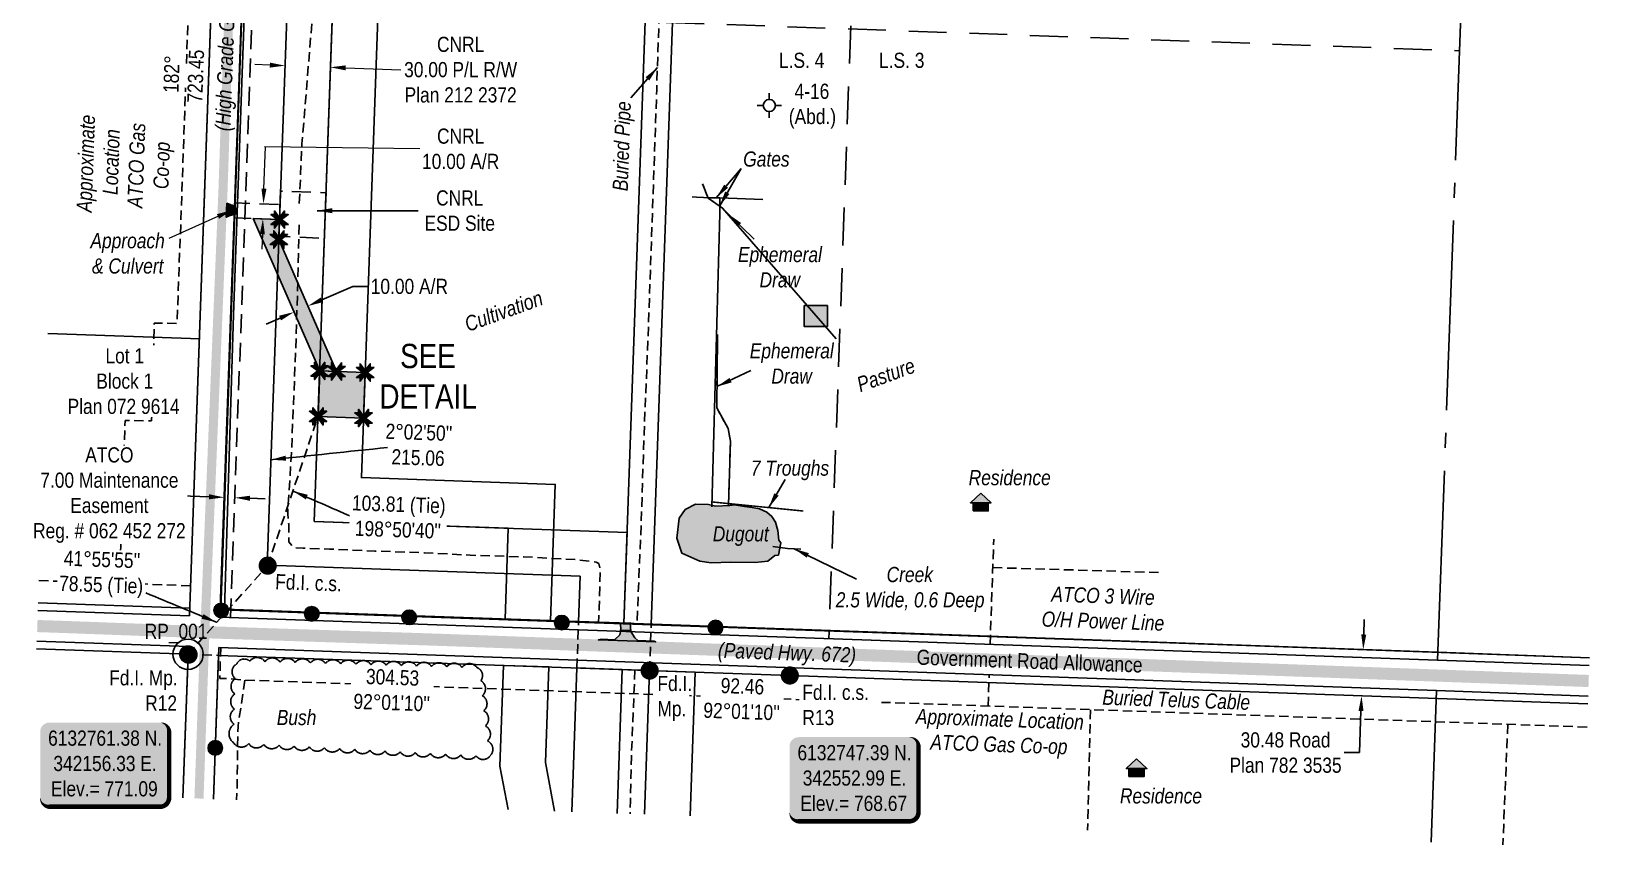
# Model space of a CAD drawing. Extents: x 341401 to 346470, y 6132623 to 6133941.
# Drawn here: x 342053 to 343084, y 6132636 to 6133172 of the extents above; entities that cross this region are included whole.
import ezdxf
from ezdxf.enums import TextEntityAlignment as Align

# ---------------------------------------------------------------- set-up
doc = ezdxf.new("R2010")
doc.units = 0
doc.header["$LTSCALE"] = 5
doc.header["$PDSIZE"] = 0.5
for name, pattern in [('0', [1, 1, 0]), ('foc-ACCESSROAD', [3.75, 2.5, -1.25]), ('foc-FLOWLINE', [3.75, 2.5, -1.25]), ('foc-LSD', [8, 5, -3]), ('foc-QUARTERLINE', [33, 25, -3, 2, -3]), ('foc-TIELINE', [1.875, 1.25, -0.625]), ('foc-TOPO-ephemeral', [6.25, 3.125, -0.625, 0.625, -0.625, 0.625, -0.625]), ('foc-TRAV', [1.875, 1.25, -0.625]), ('POWERLINE5', [7.8, 2.4, -0.6, 0.6, -0.6, 0.6, -0.6, 2.4]), ('UG_PIPE', [1.875, 1.25, -0.625])]:
    doc.linetypes.add(name, pattern=pattern)
doc.layers.get('Defpoints').update_dxf_attribs({"color": 9})
for name, color, linetype in [('35', 37, 'Continuous'), ('AS-FENCE', 48, 'foc-FENCE'), ('AS-PIPE-UG', 44, 'UG_PIPE'), ('AS-PIPE-UG-T', 44, 'Continuous'), ('AS-POWER', 104, 'foc-POWER'), ('AS-POWER-EXISTING', 72, 'POWERLINE5'), ('AS-POWER-T', 104, 'Continuous'), ('AS-RESIDENCE', 14, 'Continuous'), ('AS-ROADS', 254, 'Continuous'), ('AS-TELUS', 224, 'foc-TEL'), ('AS-UNDERLAY-H', 141, 'Continuous'), ('C-AR', 13, 'foc-ACCESSROAD'), ('C-RW', 13, 'Continuous'), ('C-WS', 13, 'foc-ACCESSROAD'), ('DETAIL-T', 7, 'Continuous'), ('F-EZE', 190, 'foc-FLOWLINE'), ('F-RW', 190, 'Continuous'), ('F-WS-S', 190, 'Continuous'), ('L-BD', 7, 'Continuous'), ('L-DETAIL-T', 3, 'Continuous'), ('L-MON', 1, 'Continuous'), ('L-QSEC', 8, 'foc-QUARTERLINE'), ('L-ROAD-T', 7, 'Continuous'), ('L-SEC', 7, 'Continuous'), ('L-SECTION-LSD', 7, 'foc-LSD'), ('L-TIE', 7, 'foc-TIELINE'), ('L-TIE-T', 7, 'Continuous'), ('L-TITLEDB', 4, 'Continuous'), ('L-TITLEDB-T', 4, 'Continuous'), ('L-TRAV', 7, 'foc-TRAV'), ('P-PROPOSED', 10, 'Continuous'), ('P-PROPOSED-H', 21, 'Continuous'), ('P-TXT', 4, 'Continuous'), ('T-BUSH', 110, '0'), ('T-BUSH-T', 110, 'Continuous'), ('T-DRAW', 143, 'foc-TOPO-ephemeral'), ('T-WATER', 160, 'Continuous'), ('T-WATER-H', 133, 'Continuous'), ('T-WATER-T', 170, 'Continuous')]:
    doc.layers.add(name, color=color, linetype=linetype)
for name, color, linetype, lineweight in [('AS-GENERAL', 48, 'Continuous', 18), ('C-AR-T', 13, 'Continuous', 9), ('C-RW-T', 13, 'Continuous', 9), ('F-WS-T', 190, 'Continuous', 9), ('T-TEXT', 48, 'Continuous', 18)]:
    doc.layers.add(name, color=color, linetype=linetype, lineweight=lineweight)
doc.styles.add('100L', font='ARIALN.TTF', dxfattribs={"height": 11})
doc.styles.add('80', font='ARIALN.TTF', dxfattribs={"height": 10})
doc.styles.add('80CG', font='ARIALN.TTF', dxfattribs={"height": 10})
doc.styles.add('80L', font='ARIALN.TTF', dxfattribs={"height": 10})
doc.styles.add('80LS', font='ARIALNI.TTF', dxfattribs={"height": 10})
doc.styles.add('foc-LtypeFont', font='ARIALN.TTF', dxfattribs={"height": 7.35})
doc.styles.add('TXT', font='ARIALN.TTF', dxfattribs={"height": 0.2})
doc.linetypes.add('foc-FENCE', pattern='A,10,-1,["X",foc-LtypeFont,S=0.2,R=0,X=-0.625,Y=-0.75],-1.24', length=12.24)
doc.linetypes.add('foc-FENCE-NOLINE', pattern='A,0,-6,["X",foc-LtypeFont,S=0.2,R=0,X=-0.625,Y=-0.75],-6.24', length=12.24)
doc.linetypes.add('foc-POWER', pattern='A,6,-1,["P",foc-LtypeFont,S=0.2,R=0,X=-0.625,Y=-0.75],-1.24,4', length=12.24)
doc.linetypes.add('foc-POWER-NOLINE', pattern='A,0,-4,["P",foc-LtypeFont,S=0.2,R=0,X=-0.625,Y=-0.75],-8.24', length=12.24)
doc.linetypes.add('foc-TEL', pattern='A,2,-1,["T",foc-LtypeFont,S=0.2,R=0,X=-0.425,Y=-0.75],-1.24,8', length=12.24)
doc.linetypes.add('foc-TEL-NOLINE', pattern='A,0,-2,["T",foc-LtypeFont,S=0.2,R=0,X=-0.425,Y=-0.75],-10.24', length=12.24)
doc.linetypes.add('foc-TOPO-flowdirection-NOLINE', pattern='A,0,[">",foc-LtypeFont,S=0.3,R=0,X=0,Y=-0.945],-20,[">",foc-LtypeFont,S=0.3,R=0,X=0,Y=-0.945],0', length=20)
doc.dimstyles.new('Compass 5 000', dxfattribs={"dimscale": 5, "dimtxt": 9, "dimasz": 2, "dimexe": 0.2, "dimexo": 0.0625, "dimgap": 0.5, "dimtad": 0, "dimtih": 1, "dimtoh": 1, "dimzin": 0, "dimdsep": 46, "dimtxsty": '80CG', "dimcen": 0.1, "dimse1": 1, "dimse2": 1, "dimclrd": 256, "dimclrt": 256, "dimaunit": 1, "dimadec": 4, "dimazin": 0, "dimtfac": 0.06, "dimtofl": 0, "dimtmove": 0, "dimatfit": 1, "dimfxl": 0.2, "dimtolj": 1, "dimtzin": 0, "dimlwd": -1, "dimarcsym": 0})

# ---------------------------------------------------------------- blocks, each defined once
blk = doc.blocks.new('POWERPOLE')
h = blk.add_hatch(color=255)
edge = h.paths.add_edge_path()
edge.add_arc((0, 0), 0.96, 0, 360)
at = {"linetype": 'Continuous'}
for p, q in [((0.68, -0.68), (-0.68, 0.68)), ((-0.68, -0.68), (0.68, 0.68))]:
    blk.add_line(p, q, dxfattribs=at)
blk.add_circle((0, 0), 0.96, dxfattribs=at)
blk = doc.blocks.new('Gabd')
for p, q in [((-0.81, 0), (-1.62, 0)), ((0, 0.81), (0, 1.62)), ((1.62, 0), (0.81, 0)), ((0, -0.81), (0, -1.62))]:
    blk.add_line(p, q)
blk.add_circle((0, 0), 0.8)
blk = doc.blocks.new('*D436')
at = {"layer": 'C-RW-T', "transparency": 16777216}
for p, q in [((342210.3, 6133149.9), (342200.3, 6133150.2)), ((342260.2, 6133148.1), (342296.5, 6133146.8))]:
    blk.add_line(p, q, dxfattribs=at)
for points in [[(342210.3, 6133151.5), (342210.2, 6133148.2), (342220.3, 6133149.5)], [(342260.3, 6133149.7), (342260.2, 6133146.4), (342250.2, 6133148.4)]]:
    blk.add_solid(points, dxfattribs=at)
at = {"layer": 'Defpoints', "color": 0, "transparency": 16777216}
for p in [(342250.2, 6133148.4), (342219.6, 6133132.1), (342249.6, 6133131.1)]:
    blk.add_point(p, dxfattribs=at)
at = {"layer": 'C-RW-T', "transparency": 16777216, "insert": (342336, 6133146.8), "char_height": 10, "attachment_point": 5, "style": '80CG'}
blk.add_mtext('\\A1;CNRL\\P30.00 P/L R/W\\PPlan 212 2372', dxfattribs=at)
blk = doc.blocks.new('res_occ')
for points in [[(0.1, 0.89), (-1.26, -0.37), (1.46, -0.37)], [(-0.9, -1.43), (1.1, -1.43), (1.1, -0.37), (-0.9, -0.37)]]:
    blk.add_hatch(color=14).paths.add_polyline_path(points)
at = {"color": 14}
for points in [[(0.1, 0.89), (-1.26, -0.37), (1.46, -0.37)], [(-0.9, -1.43), (1.1, -1.43), (1.1, -0.37), (-0.9, -0.37)]]:
    blk.add_lwpolyline(points, close=True, dxfattribs=at)
blk = doc.blocks.new('fdia')
at = {"color": 255, "const_width": 1}
blk.add_lwpolyline([(-0.5, 0, 1), (0.5, 0, 1)], format="xyb", close=True, dxfattribs=at)
blk = doc.blocks.new('Fdiaa')
blk.add_blockref('fdia', (0, 0))
blk = doc.blocks.new('fdib')
at = {"color": 1, "const_width": 1.6}
blk.add_lwpolyline([(-0.4, 0, 1), (0.4, 0, 1)], format="xyb", close=True, dxfattribs=at)
at = {"color": 1}
blk.add_circle((0, 0), 0.8, dxfattribs=at)
blk = doc.blocks.new('Fdibb')
blk.add_blockref('fdib', (0, 0))
blk = doc.blocks.new('fdicc')
for name in ['Fdibb', 'Fdiaa']:
    blk.add_blockref(name, (0, 0))
blk = doc.blocks.new('FDI')
blk.add_blockref('fdicc', (0, 0))
blk = doc.blocks.new('*D439')
at = {"layer": 'Defpoints', "color": 0, "transparency": 16777216}
for p in [(342920.9, 6132764.8), (342919.9, 6132734.3), (342929.9, 6132734)]:
    blk.add_point(p, dxfattribs=at)
at = {"layer": 'L-TITLEDB-T', "transparency": 16777216}
for p, q in [((342931.3, 6132774.4), (342931.7, 6132784.4)), ((342929.5, 6132724), (342928.5, 6132696.5)), ((342928.5, 6132696.5), (342918.5, 6132696.5))]:
    blk.add_line(p, q, dxfattribs=at)
for points in [[(342929.7, 6132774.5), (342933, 6132774.3), (342931, 6132764.4)], [(342927.9, 6132724), (342931.2, 6132723.9), (342929.9, 6132734)]]:
    blk.add_solid(points, dxfattribs=at)
at = {"layer": 'L-TITLEDB-T', "transparency": 16777216, "insert": (342879.8, 6132696.5), "char_height": 10, "attachment_point": 5, "style": '80CG'}
blk.add_mtext('\\A1;30.48 Road\\PPlan 782 3535', dxfattribs=at)
blk = doc.blocks.new('*U451')
h = blk.add_hatch(color=254)
edge = h.paths.add_edge_path()
edge.add_line((-36.5, -28.5), (36.5, -28.5))
edge.add_arc((36.5, -22.5), 6, 270, 360)
edge.add_line((42.5, -22.5), (42.5, 21))
edge.add_arc((36.5, 21), 6, 0, 90)
edge.add_line((36.5, 27), (-36.5, 27))
edge.add_arc((-36.5, 21), 6, 90, 180)
edge.add_line((-42.5, 21), (-42.5, -22.5))
edge.add_arc((-36.5, -22.5), 6, 180, 270)
at = {"color": 1, "flags": 128}
blk.add_lwpolyline([(-36.5, -28.5, 3, 3, 0), (36.5, -28.5, 3, 3, 0.414214), (42.5, -22.5, 3, 3, 0), (42.5, 21, 3, 0, 0.414214), (36.5, 27, 0, 0, 0), (-36.5, 27, 0, 0, 0.414214), (-42.5, 21, 0, 0, 0), (-42.5, -22.5, 0, 3, 0.414214)], format="xyseb", close=True, dxfattribs=at)
blk.add_lwpolyline([(-33.1, -17.4, 0, 10, 0), (0, 0, 5, 5, 0)], format="xyseb", dxfattribs=at)
at = {"color": 1, "style": '80'}
blk.add_attdef('ENTER_TEXT_001', (-36, -5), '', height=10, dxfattribs=at)
blk = doc.blocks.new('TEMP')
h = blk.add_hatch(color=255)
h.dxf.hatch_style = 1
h.paths.add_polyline_path([(0, 0.25), (-0.67, 1.15), (-0.67, 0.67), (-1.15, 0.67), (-0.25, 0), (-1.15, -0.67), (-0.67, -0.67), (-0.67, -1.15), (0, -0.25), (0.67, -1.15), (0.67, -0.67), (1.15, -0.67), (0.25, 0), (1.15, 0.67), (0.67, 0.67), (0.67, 1.15)])
h.paths.add_polyline_path([(0.57, 0.85), (0.57, 0.57), (0.85, 0.57), (0.08, 0), (0.85, -0.57), (0.57, -0.57), (0.57, -0.85), (0, -0.08), (-0.57, -0.85), (-0.57, -0.57), (-0.85, -0.57), (-0.08, 0), (-0.85, 0.57), (-0.57, 0.57), (-0.57, 0.85), (0, 0.08)], flags=16)
h = blk.add_hatch(color=1)
h.dxf.hatch_style = 1
h.paths.add_polyline_path([(0, 0.08), (-0.57, 0.85), (-0.57, 0.57), (-0.85, 0.57), (-0.08, 0), (-0.85, -0.57), (-0.57, -0.57), (-0.57, -0.85), (0, -0.08), (0.57, -0.85), (0.57, -0.57), (0.85, -0.57), (0.08, 0), (0.85, 0.57), (0.57, 0.57), (0.57, 0.85)])
at = {"color": 1}
for p, q in [((-0.08, 0), (0.08, 0)), ((0, 0.08), (0, -0.08))]:
    blk.add_line(p, q, dxfattribs=at)
at = {"color": 255, "flags": 128}
blk.add_lwpolyline([(-0.25, 0), (-1.15, 0.67), (-0.67, 0.67), (-0.67, 1.15), (0, 0.25), (0.67, 1.15), (0.67, 0.67), (1.15, 0.67), (0.25, 0), (1.15, -0.67), (0.67, -0.67), (0.67, -1.15), (0, -0.25), (-0.67, -1.15), (-0.67, -0.67), (-1.15, -0.67)], close=True, dxfattribs=at)
at = {"color": 1, "flags": 128}
blk.add_lwpolyline([(-0.08, 0), (-0.85, 0.57), (-0.57, 0.57), (-0.57, 0.85), (0, 0.08), (0.57, 0.85), (0.57, 0.57), (0.85, 0.57), (0.08, 0), (0.85, -0.57), (0.57, -0.57), (0.57, -0.85), (0, -0.08), (-0.57, -0.85), (-0.57, -0.57), (-0.85, -0.57)], close=True, dxfattribs=at)
blk = doc.blocks.new('*D483')
at = {"layer": 'Defpoints', "color": 0, "transparency": 16777216}
for p in [(342231.4, 6133000.1), (342222.2, 6132996.1), (342235.3, 6132991)]:
    blk.add_point(p, dxfattribs=at)
at = {"layer": 'P-TXT', "transparency": 16777216}
for p, q in [((342244.5, 6132995), (342264.9, 6133003.9)), ((342264.9, 6133003.9), (342274.9, 6133003.9)), ((342217, 6132983), (342207.8, 6132979))]:
    blk.add_line(p, q, dxfattribs=at)
for points in [[(342243.8, 6132996.6), (342245.1, 6132993.5), (342235.3, 6132991)], [(342216.3, 6132984.6), (342217.6, 6132981.5), (342226.1, 6132987)]]:
    blk.add_solid(points, dxfattribs=at)
at = {"layer": 'P-TXT', "transparency": 16777216, "insert": (342302.2, 6133003.9), "char_height": 10, "attachment_point": 5, "style": '80CG'}
blk.add_mtext('\\A1;10.00 A/R', dxfattribs=at)

msp = doc.modelspace()

# ---------------------------------------------------------------- hatches: boundary and pattern name
at = {"layer": 'AS-ROADS'}
h = msp.add_hatch(color=256, dxfattribs=at)
h.dxf.hatch_style = 1
h.paths.add_polyline_path([(342181.852, 6133058.855), (342185.101, 6133057.58), (342187.627, 6133056.346), (342187.705, 6133051.684), (342184.547, 6133050.984), (342181.512, 6133049.577)])
h = msp.add_hatch(color=256, dxfattribs=at)
h.dxf.hatch_style = 1
h.paths.add_polyline_path([(342428.568, 6132771.289), (342426.794, 6132770.867), (342464.626, 6132769.522), (342463.601, 6132769.962), (342452.884, 6132770.545), (342450.76, 6132772.314), (342448.167, 6132776.486), (342447.713, 6132782.109), (342441.452, 6132781.828), (342441.566, 6132777.232), (342440.839, 6132774.244), (342437.512, 6132770.882)])
at = {"layer": 'AS-UNDERLAY-H'}
h = msp.add_hatch(color=256, dxfattribs=at)
h.dxf.hatch_style = 1
h.paths.add_polyline_path([(342562.422, 6132991.299), (342577.798, 6132991.299), (342577.798, 6132977.549), (342562.422, 6132977.549)])
at = {"layer": 'P-PROPOSED-H'}
h = msp.add_hatch(color=256, dxfattribs=at)
h.dxf.hatch_style = 1
h.paths.add_polyline_path([(342243.094, 6132948.193), (342199.277, 6133048.604), (342216.645, 6133047.992), (342216.169, 6133034.892), (342254.172, 6132947.804)])
h = msp.add_hatch(color=256, dxfattribs=at)
h.dxf.hatch_style = 1
h.paths.add_polyline_path([(342271.999, 6132917.156), (342242.022, 6132918.225), (342243.091, 6132948.199), (342273.066, 6132947.13)])
at = {"layer": 'T-WATER-H'}
h = msp.add_hatch(color=256, dxfattribs=at)
h.dxf.hatch_style = 1
h.paths.add_polyline_path([(342547.011, 6132834.893), (342545.703, 6132836.58), (342545.062, 6132842.889), (342543.463, 6132848.399), (342541.129, 6132852.185), (342537.952, 6132855.151), (342533.082, 6132857.273), (342528.149, 6132858.162), (342523.158, 6132858.806), (342516.632, 6132859.901), (342513.52, 6132859.556), (342503.963, 6132859.046), (342499.433, 6132860.106), (342490.895, 6132860.302), (342484.062, 6132856.782), (342479.984, 6132851.153), (342478.542, 6132837.888), (342481.843, 6132828.014), (342493.625, 6132822.668), (342501.232, 6132821.686), (342514.105, 6132822.028), (342530.073, 6132821.809), (342538.561, 6132822.818), (342543.226, 6132826.524), (342545.495, 6132826.797)])

# ---------------------------------------------------------------- linework, layer by layer
at = {"layer": '35', "color": 3}
msp.add_circle((342156.332, 6132761.375), 10, dxfattribs=at)
at = {"layer": 'AS-FENCE', "flags": 128}
for points in [[(342180.369, 6132791.185), (342186.333, 6132985.096), (342196.65, 6133273.099), (342200.212, 6133368.236), (342203.476, 6133463.776), (342208.411, 6133590.539)], [(342535.276, 6133061.229), (342506.763, 6133062.358), (342500.773, 6133062.406), (342491.47, 6133062.836), (342488.717, 6133062.962)], [(342501.636, 6132858.628), (342506.813, 6133051.962), (342506.763, 6133062.358)]]:
    msp.add_lwpolyline(points, dxfattribs=at)
at = {"layer": 'AS-FENCE', "const_width": 1, "flags": 128}
for points in [[(342506.763, 6133062.358), (342500.773, 6133062.406)], [(342506.813, 6133051.962), (342506.763, 6133062.358)], [(342440.462, 6132782.023), (342450.421, 6132781.769)]]:
    msp.add_lwpolyline(points, dxfattribs=at)
at = {"layer": 'AS-FENCE', "linetype": 'foc-FENCE-NOLINE', "flags": 128}
msp.add_lwpolyline([(342180.369, 6132791.185), (342407.194, 6132783.104), (342440.462, 6132782.023), (342450.421, 6132781.769), (342980.247, 6132762.653)], dxfattribs=at)
at = {"layer": 'AS-GENERAL', "const_width": 1, "flags": 128}
for points in [[(342185.325, 6133058.085), (342185.058, 6133050.284)], [(342501.738, 6132861.809), (342561.865, 6132855.829)], [(342440.76, 6132777.203), (342448.683, 6132777.068)]]:
    msp.add_lwpolyline(points, dxfattribs=at)
at = {"layer": 'AS-PIPE-UG', "flags": 128}
for points in [[(342174.449, 6133691.184), (342149.126, 6132979.526), (342134.082, 6132979.796), (342132.231, 6132915.285), (342114.864, 6132915.488), (342111.015, 6132808.157)], [(342229.648, 6133058.671), (342231.409, 6133098.021), (342238.225, 6133181.048), (342242.596, 6133274.646), (342247.756, 6133373.07), (342250.51, 6133469.108), (342253.372, 6133589.337), (342251.193, 6133632.914), (342253.4, 6133688.343)], [(342484.246, 6133680.035), (342480.521, 6133586.8), (342478.424, 6133520.568), (342475.761, 6133439.253), (342473.199, 6133362.845), (342470.461, 6133279.2), (342467.068, 6133188.674), (342465.232, 6133133.629), (342462.477, 6133055.025), (342459.877, 6132978.417), (342456.94, 6132906.822), (342455.001, 6132847.174), (342452.201, 6132781.134)], [(342685.068, 6132767.887), (342687.448, 6132837.37)], [(342686.802, 6132818.52), (342797.524, 6132815.236)], [(342057.994, 6132810.012), (342157.911, 6132806.517)], [(342462.7, 6132734.947), (342193.794, 6132744.357), (342180.241, 6132745.484), (342177.236, 6132745.484), (342177.831, 6132765.786)], [(342450.924, 6132750.987), (342448.534, 6132693.599), (342447.963, 6132664.77), (342447.676, 6132656.185)], [(342193.794, 6132744.357), (342189.278, 6132714.009), (342188.992, 6132699.683), (342188.955, 6132691.24), (342188.656, 6132674.169), (342188.203, 6132665.384)], [(342683.671, 6132727.113), (342684.379, 6132747.786)], [(343078.522, 6132713.397), (342486.959, 6132734.098)], [(342751.254, 6132724.754), (342749.301, 6132645.491)], [(343026.31, 6132715.154), (343023.056, 6132635.784)]]:
    msp.add_lwpolyline(points, dxfattribs=at)
at = {"layer": 'AS-POWER', "flags": 128}
for points in [[(342177.927, 6132790.747), (342205.981, 6133590.014), (342209.536, 6133689.921)], [(342173.033, 6132665.922), (342176.432, 6132760.666)]]:
    msp.add_lwpolyline(points, dxfattribs=at)
at = {"layer": 'AS-POWER', "linetype": 'foc-POWER-NOLINE', "flags": 128}
msp.add_lwpolyline([(342177.927, 6132790.747), (342980.247, 6132762.653), (343080.161, 6132759.093)], dxfattribs=at)
at = {"layer": 'AS-ROADS', "flags": 128}
for points in [[(342200.081, 6133690.262, 5.999, 5.999, 0), (342193.317, 6133491.502, 5.999, 5.999, 0), (342179.378, 6133067.987, 5.999, 5.999, 0), (342168.021, 6132791.633, 0, 0, 0)], [(342163.522, 6132666.26, 5.999, 5.999, 0), (342166.841, 6132760.602, 5.999, 5.999, 0), (342168.021, 6132791.633, 0, 0, 0)]]:
    msp.add_lwpolyline(points, format="xyseb", dxfattribs=at)
for points in [[(342181.852, 6133058.855), (342185.101, 6133057.58), (342187.627, 6133056.346), (342187.705, 6133051.684), (342184.547, 6133050.984), (342181.512, 6133049.577)], [(342428.568, 6132771.289), (342426.794, 6132770.867), (342464.626, 6132769.522), (342463.601, 6132769.962), (342452.884, 6132770.545), (342450.76, 6132772.314), (342448.167, 6132776.486), (342447.713, 6132782.109), (342441.452, 6132781.828), (342441.566, 6132777.232), (342440.839, 6132774.244), (342437.512, 6132770.882)]]:
    msp.add_lwpolyline(points, close=True, dxfattribs=at)
at = {"layer": 'AS-ROADS', "const_width": 7.998, "flags": 128}
msp.add_lwpolyline([(343079.611, 6132743.765), (342821.4, 6132752.991), (342660.487, 6132758.677), (342446.782, 6132766.45), (342313.349, 6132771.209), (342250.102, 6132773.243), (342168.61, 6132775.886), (342072.448, 6132779.454), (342056.957, 6132779.986)], dxfattribs=at)
at = {"layer": 'AS-TELUS', "flags": 128}
for points in [[(342157.234, 6132786.65), (342189.432, 6133690.645)], [(342056.415, 6132764.869), (342156.332, 6132761.375)], [(342152.933, 6132666.635), (342156.332, 6132761.375)]]:
    msp.add_lwpolyline(points, dxfattribs=at)
at = {"layer": 'AS-TELUS', "linetype": 'foc-TEL-NOLINE', "flags": 128}
msp.add_lwpolyline([(342176.617, 6132765.829), (342979.34, 6132737.375), (343079.254, 6132733.814)], dxfattribs=at)
at = {"layer": 'AS-UNDERLAY-H'}
msp.add_lwpolyline([(342562.422, 6132991.299), (342577.798, 6132991.299), (342577.798, 6132977.549), (342562.422, 6132977.549)], close=True, dxfattribs=at)
at = {"layer": 'C-AR', "flags": 128}
msp.add_lwpolyline([(342216.645, 6133047.992), (342186.708, 6133049.047), (342187.064, 6133059.052), (342217.002, 6133057.984)], close=True, dxfattribs=at)
at = {"layer": 'C-AR-T'}
for p, q in [((342206.351, 6133068.368), (342207.322, 6133095.925)), ((342309.055, 6133094.614), (342206.703, 6133095.925)), ((342205.295, 6133038.388), (342204.943, 6133028.397))]:
    msp.add_line(p, q, dxfattribs=at)
for points in [[(342204.686, 6133068.427), (342208.016, 6133068.309), (342205.999, 6133058.376)], [(342203.629, 6133038.447), (342206.96, 6133038.329), (342205.647, 6133048.38)]]:
    msp.add_solid(points, dxfattribs=at)
at = {"layer": 'C-RW', "flags": 128}
for points in [[(342367.239, 6132659.037), (342361.866, 6132687.697), (342364.205, 6132754.045), (342394.18, 6132752.988), (342391.958, 6132689.959), (342397.959, 6132657.947)], [(342439.251, 6132656.483), (342442.591, 6132751.282), (342412.616, 6132752.338), (342410.34, 6132688.458), (342409.249, 6132657.547)], [(342457.232, 6132655.846), (342460.576, 6132750.649), (342490.58, 6132749.569), (342487.232, 6132654.782)]]:
    msp.add_lwpolyline(points, dxfattribs=at)
at = {"layer": 'C-WS', "flags": 128}
msp.add_lwpolyline([(342216.245, 6133036.778), (342217.315, 6133066.753), (342247.289, 6133065.683), (342246.219, 6133035.708)], close=True, dxfattribs=at)
at = {"layer": 'F-EZE', "flags": 128}
msp.add_lwpolyline([(342184.328, 6132785.685), (342212.975, 6133589.765)], dxfattribs=at)
at = {"layer": 'F-RW', "flags": 128}
for points in [[(342493.601, 6133687.093), (342461.649, 6132781.101), (342443.664, 6132781.735), (342475.589, 6133687.728)], [(342439.251, 6132656.483), (342442.591, 6132751.281), (342460.576, 6132750.647), (342457.235, 6132655.846)]]:
    msp.add_lwpolyline(points, dxfattribs=at)
at = {"layer": 'F-WS-S'}
for p, q in [((342170.161, 6132865.199), (342151.84, 6132865.851)), ((342197.138, 6132864.239), (342207.129, 6132863.884))]:
    msp.add_line(p, q, dxfattribs=at)
for points in [[(342170.22, 6132866.864), (342170.101, 6132863.534), (342180.152, 6132864.844)], [(342197.197, 6132865.904), (342197.078, 6132862.574), (342187.146, 6132864.595)]]:
    msp.add_solid(points, dxfattribs=at)
at = {"layer": 'L-QSEC'}
for p, q in [((342980.061, 6132757.475), (343007.461, 6133521.15)), ((342975.795, 6132637.46), (342979.34, 6132737.375))]:
    msp.add_line(p, q, dxfattribs=at)
at = {"layer": 'L-SEC', "flags": 128}
for points in [[(342157.234, 6132786.65), (342185.881, 6133590.73)], [(342177.334, 6132785.934), (342205.981, 6133590.014)], [(342057.317, 6132790.202), (342157.234, 6132786.65)], [(342177.33, 6132785.936), (342980.052, 6132757.475)], [(342177.334, 6132785.936), (342980.061, 6132757.475)], [(342056.603, 6132770.102), (342156.518, 6132766.551)], [(342152.933, 6132666.635), (342156.518, 6132766.551)], [(342173.033, 6132665.922), (342176.617, 6132765.829)], [(342176.618, 6132765.836), (342979.34, 6132737.375)], [(342980.061, 6132757.475), (343079.975, 6132753.914)], [(342979.34, 6132737.375), (343079.254, 6132733.814)]]:
    msp.add_lwpolyline(points, dxfattribs=at)
at = {"layer": 'L-SECTION-LSD', "flags": 128}
for points in [[(342607.438, 6133575.559), (342578.697, 6132771.705)], [(342191.657, 6133187.974), (342994.478, 6133159.294)]]:
    msp.add_lwpolyline(points, dxfattribs=at)
at = {"layer": 'L-TIE'}
for p, q in [((342208.81, 6132819.798), (342242.022, 6132918.225)), ((342156.332, 6132761.375), (342208.81, 6132819.798))]:
    msp.add_line(p, q, dxfattribs=at)
at = {"layer": 'L-TIE', "flags": 128}
for points in [[(342412.597, 6132752.353), (342413.689, 6132782.792)], [(342156.332, 6132761.375), (342176.432, 6132760.666)]]:
    msp.add_lwpolyline(points, dxfattribs=at)
at = {"layer": 'L-TITLEDB', "flags": 128}
for points in [[(342063.874, 6132972.788), (342164.202, 6132969.265)], [(342057.502, 6132795.33), (342157.419, 6132791.836)], [(342177.506, 6132791.121), (342554.065, 6132777.842), (343080.161, 6132759.093)], [(342056.415, 6132764.869), (342156.332, 6132761.375)], [(342980.247, 6132762.653), (343080.161, 6132759.093)], [(342176.432, 6132760.666), (342552.991, 6132747.388), (343079.068, 6132728.639)]]:
    msp.add_lwpolyline(points, dxfattribs=at)
at = {"layer": 'L-TRAV'}
msp.add_line((342460.576, 6132750.647), (342461.639, 6132780.801), dxfattribs=at)
at = {"layer": 'P-PROPOSED', "flags": 128}
for points in [[(342243.094, 6132948.193), (342199.277, 6133048.604), (342216.645, 6133047.992), (342216.169, 6133034.892), (342254.172, 6132947.804)], [(342271.999, 6132917.156), (342242.022, 6132918.225), (342243.091, 6132948.199), (342273.066, 6132947.13)]]:
    msp.add_lwpolyline(points, close=True, dxfattribs=at)
at = {"layer": 'T-BUSH', "flags": 128}
msp.add_lwpolyline([(342186.338, 6132703.037, 0.52056705), (342196.321, 6132702.495, 0.52056705), (342206.305, 6132701.953, 0.52056705), (342216.288, 6132701.411, 0.52056705), (342226.271, 6132700.869, 0.52056705), (342236.254, 6132700.327, 0.52056705), (342246.237, 6132699.785, 0.52056705), (342256.22, 6132699.243, 0.52056705), (342266.203, 6132698.7, 0.52056705), (342276.186, 6132698.158, 0.52056705), (342286.169, 6132697.616, 0.52056705), (342296.152, 6132697.074, 0.52056705), (342306.136, 6132696.543, 0.52056705), (342316.12, 6132696.021, 0.52056705), (342326.104, 6132695.499, 0.52056705), (342336.089, 6132694.977, 0.52056705), (342346.073, 6132694.454, 0.52056705), (342355.487, 6132694.435, 0.52056705), (342353.725, 6132704.277, 0.52056705), (342352.289, 6132714.164, 0.52056705), (342351.282, 6132724.11, 0.52056705), (342350.274, 6132734.057, 0.52056705), (342349.267, 6132744.004, 0.52056705), (342346.871, 6132752.458, 0.52056705), (342336.877, 6132752.747, 0.52056705), (342326.883, 6132753.035, 0.52056705), (342316.89, 6132753.323, 0.52056705), (342306.896, 6132753.612, 0.52056705), (342296.902, 6132753.9, 0.52056705), (342286.909, 6132754.188, 0.52056705), (342276.915, 6132754.477, 0.52056705), (342266.921, 6132754.765, 0.52056705), (342256.928, 6132755.053, 0.52056705), (342246.934, 6132755.342, 0.52056705), (342236.941, 6132755.63, 0.52056705), (342226.947, 6132755.918, 0.52056705), (342216.953, 6132756.207, 0.52056705), (342206.96, 6132756.495, 0.52056705), (342196.966, 6132756.783, 0.52056705), (342188.467, 6132755.106, 0.52056705), (342187.381, 6132745.224, 0.52056705), (342187.134, 6132735.229, 0.52056705), (342186.887, 6132725.234, 0.52056705), (342186.64, 6132715.24, 0.52056705)], format="xyb", close=True, dxfattribs=at)
at = {"layer": 'T-DRAW', "flags": 128}
for points in [[(342512.579, 6133051.553), (342508.625, 6133055.442), (342499.189, 6133062.204), (342495.498, 6133071.489)], [(342512.664, 6132859.51), (342513.859, 6132901.969), (342512.433, 6132910.148), (342504.787, 6132923.963), (342505.297, 6132972.302)]]:
    msp.add_lwpolyline(points, dxfattribs=at)
at = {"layer": 'T-DRAW', "linetype": 'foc-TOPO-flowdirection-NOLINE', "flags": 128}
for points in [[(342583.546, 6132969.432), (342508.625, 6133055.442), (342499.189, 6133062.204), (342495.498, 6133071.489)], [(342512.664, 6132859.51), (342513.859, 6132901.969), (342512.433, 6132910.148), (342504.787, 6132923.963), (342505.297, 6132972.302)]]:
    msp.add_lwpolyline(points, dxfattribs=at)
at = {"layer": 'T-WATER', "flags": 128}
msp.add_lwpolyline([(342547.011, 6132834.893), (342545.703, 6132836.58), (342545.062, 6132842.889), (342543.463, 6132848.399), (342541.129, 6132852.185), (342537.952, 6132855.151), (342533.082, 6132857.273), (342528.149, 6132858.162), (342523.158, 6132858.806), (342516.632, 6132859.901), (342513.52, 6132859.556), (342503.963, 6132859.046), (342499.433, 6132860.106), (342490.895, 6132860.302), (342484.062, 6132856.782), (342479.984, 6132851.153), (342478.542, 6132837.888), (342481.843, 6132828.014), (342493.625, 6132822.668), (342501.232, 6132821.686), (342514.105, 6132822.028), (342530.073, 6132821.809), (342538.561, 6132822.818), (342543.226, 6132826.524), (342545.495, 6132826.797)], close=True, dxfattribs=at)
msp.add_lwpolyline([(342541.813, 6132832.45), (342551.473, 6132831.199), (342560.372, 6132830.669)], dxfattribs=at)

# ---------------------------------------------------------------- block references
at = {"layer": 'AS-POWER-EXISTING'}
for p, xscale, yscale, zscale in [((342178.207, 6132790.279), 4.999999999999913, 4.999999999999913, 4.999999999999913), ((342178.207, 6132790.279), 4.999999999999924, 4.999999999999924, 4.999999999999924), ((342237.842, 6132788.078), 4.999999999999913, 4.999999999999913, 4.999999999999913), ((342237.842, 6132788.078), 4.999999999999924, 4.999999999999924, 4.999999999999924), ((342302.084, 6132785.74), 4.999999999999913, 4.999999999999913, 4.999999999999913), ((342302.084, 6132785.74), 4.999999999999924, 4.999999999999924, 4.999999999999924), ((342402.687, 6132782.24), 4.999999999999924, 4.999999999999924, 4.999999999999924), ((342504.026, 6132779), 4.999999999999964, 4.999999999999964, 4.999999999999964), ((342174.265, 6132699.644), 4.999999999999913, 4.999999999999913, 4.999999999999913), ((342174.265, 6132699.644), 4.999999999999924, 4.999999999999924, 4.999999999999924)]:
    msp.add_blockref('POWERPOLE', p, dxfattribs=dict(at, xscale=xscale, yscale=yscale, zscale=zscale))
at = {"layer": 'AS-RESIDENCE', "xscale": 4.998900549999922, "yscale": 4.998900549999922, "zscale": 4.998900549999922}
for p in [(342678.349, 6132863.094), (342781.077, 6132687.883)]:
    msp.add_blockref('res_occ', p, dxfattribs=at)
at = {"layer": 'DETAIL-T'}
ref = msp.add_blockref('*U451', (342101.341, 6132689.316), dxfattribs=dict(at, xscale=0.99978011, yscale=0.99978011, zscale=0.99978011))
ref.add_attrib('ENTER_TEXT_001', '6132761.38 N.', (342064.054, 6132701.086), dxfattribs={"layer": '0', "color": 1, "height": 9.9978, "style": '80'})
ref.add_attrib('ENTER_TEXT_002', '342156.33 E.', (342067.528, 6132684.382), dxfattribs={"layer": '0', "color": 1, "height": 9.9978, "style": '80'})
ref.add_attrib('ENTER_TEXT_003', 'Elev.= 771.09', (342065.96, 6132667.678), dxfattribs={"layer": '0', "color": 1, "height": 9.9978, "style": '80'})
ref = msp.add_blockref('*U451', (342595.332, 6132679.725), dxfattribs=dict(at, xscale=0.99978011, yscale=0.99978011, zscale=0.99978011))
ref.add_attrib('ENTER_TEXT_001', '6132747.39 N.', (342558.045, 6132691.495), dxfattribs={"layer": '0', "color": 1, "height": 9.9978, "style": '80'})
ref.add_attrib('ENTER_TEXT_002', '342552.99 E.', (342561.52, 6132674.791), dxfattribs={"layer": '0', "color": 1, "height": 9.9978, "style": '80'})
ref.add_attrib('ENTER_TEXT_003', 'Elev.= 768.67', (342559.965, 6132658.087), dxfattribs={"layer": '0', "color": 1, "height": 9.9978, "style": '80'})
at = {"layer": 'F-WS-S', "xscale": 4.998900549999922, "yscale": 4.998900549999922, "zscale": 0.1968071082677136}
msp.add_blockref('Gabd', (342539.495, 6133123.206), dxfattribs=at)
at = {"layer": 'L-MON'}
for name, p, xscale, yscale, zscale in [('TEMP', (342216.636, 6133047.993), 4.999999999999998, 4.999999999999998, 4.999999999999998), ('TEMP', (342216.169, 6133034.892), 4.999999999999998, 4.999999999999998, 4.999999999999998), ('TEMP', (342243.091, 6132948.199), 4.999999999999998, 4.999999999999998, 4.999999999999998), ('TEMP', (342254.172, 6132947.804), 4.999999999999998, 4.999999999999998, 4.999999999999998), ('TEMP', (342242.022, 6132918.225), 4.999999999999998, 4.999999999999998, 4.999999999999998), ('TEMP', (342271.999, 6132917.156), 4.999999999999998, 4.999999999999998, 4.999999999999998), ('FDI', (342208.81, 6132819.798), 4.99780134175804, 4.99780134175804, 4.99780134175804), ('FDI', (342156.332, 6132761.375), 4.999999999999913, 4.999999999999913, 4.999999999999913), ('FDI', (342156.681, 6132761.129), 4.998900549999897, 4.998900549999897, 4.998900549999897), ('FDI', (342460.605, 6132750.625), 4.99999999999998, 4.99999999999998, 4.99999999999998)]:
    msp.add_blockref(name, p, dxfattribs=dict(at, xscale=xscale, yscale=yscale, zscale=zscale))

# ---------------------------------------------------------------- texts
at = {"layer": '35', "color": 3, "style": '80'}
msp.add_attdef('RP_001', (342127.723, 6132771.517), 'RP', height=10, dxfattribs=at)
at = {"layer": 'AS-FENCE', "char_height": 9.9978, "attachment_point": 1, "style": '80L'}
for s, width, insert in [('{\\fArial Narrow|b0|i1|c0|p34;Gates}', 12.33336, (342522.293, 6133092.911)), ('{\\fArial Narrow|b0|i1|c0|p34;7 Troughs}', 69.15284, (342527.345, 6132889.135))]:
    msp.add_mtext_dynamic_manual_height_columns(s, width=width, gutter_width=50, heights=[0], dxfattribs=dict(at, insert=insert))
at = {"layer": 'AS-PIPE-UG-T', "char_height": 9.9978, "attachment_point": 1, "style": '80L'}
for s, width, gutter_width, insert, rotation in [('{\\fArial Narrow|b0|i1|c0|p34;Buried Pipe}', 58.82442, 50, (342436.166, 6133066.965), 87.9819), ('\\pi29.75;{\\fArial Narrow|b0|i1|c0|p34;Approximate\\P\\pi38.65; Location\\P\\pi33.763;ATCO Gas \\P\\pi46.803;Co-op}', 123.51053, 49.989, (342081.713, 6133023.299), 87.962046), ('\\pi0.062152;{\\fArial Narrow|b0|i1|c0|p34;Approximate Location\\P\\pi10.247;ATCO Gas Co-op}', 110.63206, 49.989, (342636.224, 6132725.524), 358.001047)]:
    msp.add_mtext_dynamic_manual_height_columns(s, width=width, gutter_width=gutter_width, heights=[0], dxfattribs=dict(at, insert=insert, rotation=rotation))
at = {"layer": 'AS-POWER-T', "insert": (342719.233, 6132806.364), "char_height": 9.9978, "attachment_point": 1, "rotation": 357.973906, "style": '80L'}
msp.add_mtext_dynamic_manual_height_columns('\\pi6.4265;{\\fArial Narrow|b0|i1|c0|p34;ATCO 3 Wire\\P\\pi0.57511;O/H Power Line}', width=80.65525, gutter_width=49.989, heights=[0], dxfattribs=at)
at = {"layer": 'AS-RESIDENCE', "char_height": 9.9978, "attachment_point": 1, "style": '80L'}
for insert in [(342670.905, 6132882.831), (342770.607, 6132672.985)]:
    msp.add_mtext_dynamic_manual_height_columns('{\\fArial Narrow|b0|i1|c0|p34;Residence}', width=34.11404, gutter_width=49.989, heights=[0], dxfattribs=dict(at, insert=insert))
at = {"layer": 'AS-TELUS', "insert": (342759.276, 6132738.125), "char_height": 9.9978, "attachment_point": 1, "rotation": 357.958867, "style": 'TXT'}
msp.add_mtext_dynamic_manual_height_columns('{\\fArial Narrow|b0|i1|c0|p34;Buried Telus Cable}', width=97.21368, gutter_width=1, heights=[0], dxfattribs=at)
at = {"layer": 'C-AR-T', "char_height": 9.9978, "attachment_point": 5, "style": '80CG'}
for s, insert in [('\\A1;CNRL\\P10.00 A/R', (342336.01, 6133094.614)), ('\\A1;CNRL\\PESD Site', (342335.411, 6133053.863))]:
    msp.add_mtext(s, dxfattribs=dict(at, insert=insert))
at = {"layer": 'F-WS-T', "insert": (342556.84, 6133137.606), "char_height": 9.9978, "attachment_point": 1, "style": '80L'}
msp.add_mtext_dynamic_manual_height_columns('\\pi-0.7326;4-16\\P\\pi-4.5108;(Abd.)', width=20.78093, gutter_width=49.989, heights=[0], dxfattribs=at)
at = {"layer": 'L-BD', "style": '80L'}
msp.add_text('182°', height=9.9956, rotation=87.9596, dxfattribs=at).set_placement((342145.415, 6133143.867), align=Align.MIDDLE)
at = {"layer": 'L-BD', "insert": (342308.712, 6132912.709), "char_height": 9.9956, "width": 26.07431, "attachment_point": 2, "rotation": 357.9806, "style": '80L'}
msp.add_mtext("2°02'50''\\P215.06", dxfattribs=at)
at = {"layer": 'L-DETAIL-T', "insert": (342283.193, 6132966.058), "char_height": 15.99648, "width": 60.69325, "attachment_point": 1, "style": '80CG', "bg_fill": 3, "box_fill_scale": 1, "bg_fill_color": 256, "bg_fill_transparency": 0}
msp.add_mtext('\\pi12.921;SEE\\P\\pi-0.69702;DETAIL', dxfattribs=at)
at = {"layer": 'L-MON', "insert": (342212.905, 6132814.333), "char_height": 9.9934, "attachment_point": 1, "rotation": 357.9806, "style": '80L'}
msp.add_mtext_dynamic_manual_height_columns('\\pi1.0706;Fd.I. c.s.', width=43.0415, gutter_width=50, heights=[0], dxfattribs=at)
at = {"layer": 'L-MON', "attachment_point": 1, "style": '80L'}
for s, width, insert, char_height in [('\\pi1.0713;Fd.I. Mp.\\P\\pi24.811;R12', 44.3292, (342103.223, 6132750.874), 9.9978), ('Fd.I. \\PMp.', 22.03437, (342465.72, 6132747.133), 9.9956)]:
    msp.add_mtext_dynamic_manual_height_columns(s, width=width, gutter_width=50, heights=[0], dxfattribs=dict(at, insert=insert, char_height=char_height))
at = {"layer": 'L-ROAD-T', "style": '80L'}
msp.add_text('Government Road Allowance', height=9.9978, rotation=357.971317, dxfattribs=at).set_placement((342711.065, 6132756.907), align=Align.MIDDLE_CENTER)
at = {"layer": 'T-TEXT', "style": '80LS'}
for s, rotation, p in [('(High Grade Gravel)', 87.891676, (342181.123, 6133157.876)), ('Cultivation', 20, (342364.347, 6132987.693)), ('Pasture', 20, (342616.334, 6132945.529))]:
    msp.add_text(s, height=9.9978, rotation=rotation, dxfattribs=at).set_placement(p, align=Align.MIDDLE_CENTER)
at = {"layer": 'T-TEXT', "insert": (342088.655, 6133039.058), "char_height": 9.9978, "attachment_point": 1, "style": '80L'}
msp.add_mtext_dynamic_manual_height_columns('\\pi3.3041;{\\fArial Narrow|b0|i1|c0|p34;Approach\\P\\pi4.3543;& Culvert}', width=55.3491, gutter_width=49.989, heights=[0], dxfattribs=at)
at = {"layer": 'T-WATER-T', "attachment_point": 1, "style": '80L'}
for s, width, insert, char_height in [('\\pi0.33234;{\\fArial Narrow|b0|i1|c0|p34;Ephemeral \\P\\pi14.596;Draw}', 55.97995, (342518.462, 6133029.936), 9.9978), ('\\pi0.33234;{\\fArial Narrow|b0|i1|c0|p34;Ephemeral \\P\\pi14.596;Draw}', 55.97995, (342526.253, 6132966.467), 9.9978), ('\\pi0.33436;{\\fArial Narrow|b0|i1|c0|p34;Dugout}', 37.48063, (342501.88, 6132845.79), 9.9956), ('\\pi33.907;{\\fArial Narrow|b0|i1|c0|p34;Creek\\P\\pi0.39834;2.5 Wide, 0.6 Deep}', 97.93083, (342582.893, 6132818.957), 9.9978)]:
    msp.add_mtext_dynamic_manual_height_columns(s, width=width, gutter_width=50, heights=[0], dxfattribs=dict(at, insert=insert, char_height=char_height))

# ---------------------------------------------------------------- dimensions: what is measured, and where the dimension line sits
at = {"layer": 'C-RW-T'}
dim = msp.add_linear_dim(base=(342250.229, 6133148.44), p1=(342219.636, 6133132.147), p2=(342249.61, 6133131.078), angle=357.9583, text='CNRL\\P30.00 P/L R/W\\PPlan 212 2372', dimstyle='Compass 5 000', dxfattribs=at)
dim.commit()
dim.dimension.update_dxf_attribs({"geometry": '*D436', "text_midpoint": (342336.009, 6133146.789), "dimtype": 161})
at = {"layer": 'L-TITLEDB-T'}
dim = msp.add_linear_dim(base=(342929.884, 6132733.956), p1=(342920.945, 6132764.767), p2=(342919.859, 6132734.313), angle=267.958867, text='30.48 Road\\PPlan 782 3535', dimstyle='Compass 5 000', dxfattribs=at)
dim.commit()
dim.dimension.update_dxf_attribs({"geometry": '*D439', "text_midpoint": (342879.781, 6132696.514), "dimtype": 161})
at = {"layer": 'P-TXT'}
dim = msp.add_linear_dim(base=(342235.309, 6132991.03), p1=(342222.197, 6132996.081), p2=(342231.36, 6133000.08), angle=23.575423, text='10.00 A/R', dimstyle='Compass 5 000', dxfattribs=at)
dim.commit()
dim.dimension.update_dxf_attribs({"geometry": '*D483', "text_midpoint": (342302.174, 6133003.939), "dimtype": 161})

# ---------------------------------------------------------------- leaders
at = {"layer": 'AS-FENCE'}
for points in [[(342504.507, 6133062.376), (342520.96, 6133081.592)], [(342506.789, 6133057.017), (342520.96, 6133081.592)], [(342539.179, 6132858.085), (342549.853, 6132876.552)]]:
    msp.add_leader(points, dimstyle='Compass 5 000', dxfattribs=at)
at = {"layer": 'AS-PIPE-UG-T'}
msp.add_leader([(342465.721, 6133148.292), (342448.157, 6133128.202)], dimstyle='Compass 5 000', dxfattribs=at)
at = {"layer": 'C-AR-T', "path_type": 1}
msp.add_leader([(342241.37, 6133053.863), (342308.047, 6133053.817)], dimstyle='Compass 5 000', override={"dimgap": 0.5, "dimtad": 0}, dxfattribs=at)
at = {"layer": 'L-BD', "path_type": 1}
msp.add_leader([(342210.795, 6132889.628), (342287.759, 6132897.712)], dimstyle='Compass 5 000', override={"dimgap": 0.5, "dimtad": 0}, dxfattribs=at)
at = {"layer": 'L-TIE-T', "path_type": 1}
msp.add_leader([(342225.416, 6132869.011), (342263.513, 6132852.375)], dimstyle='Compass 5 000', override={"dimgap": 0.5, "dimtad": 0}, dxfattribs=at)
at = {"layer": 'T-TEXT'}
msp.add_leader([(342185.192, 6133054.185), (342143.638, 6133035.446)], dimstyle='Compass 5 000', dxfattribs=at)
at = {"layer": 'T-WATER-T'}
for points in [[(342512.579, 6133051.553), (342529.569, 6133034.98)], [(342504.933, 6132937.836), (342527.345, 6132948.468)], [(342555.883, 6132830.936), (342597.028, 6132810.804)]]:
    msp.add_leader(points, dimstyle='Compass 5 000', dxfattribs=at)

# ---------------------------------------------------------------- next in the draw order: linework, layer by layer
at = {"layer": 'AS-PIPE-UG', "flags": 128}
msp.add_lwpolyline([(342229.537, 6133044.506), (342228.942, 6133016.367), (342227.298, 6132963.022), (342224.475, 6132894.24), (342221.982, 6132853.869), (342222.686, 6132847.179), (342222.705, 6132835.421), (342225.975, 6132831.659), (342232.092, 6132831.328), (342249.453, 6132830.692), (342279.405, 6132829.462), (342312.112, 6132828.339), (342342.217, 6132826.713), (342377.463, 6132825.614), (342413.065, 6132823.703), (342425.253, 6132822.195), (342427.104, 6132821.122), (342428.103, 6132816.841), (342427.339, 6132792.023), (342426.793, 6132781.79)], dxfattribs=at)
at = {"layer": 'C-RW', "flags": 128}
msp.add_lwpolyline([(342269.47, 6133687.765), (342262.282, 6133486.53), (342239.553, 6132848.957), (342445.777, 6132841.686), (342443.664, 6132781.735), (342413.689, 6132782.792), (342414.746, 6132812.768), (342208.509, 6132820.04), (342232.307, 6133487.599), (342239.507, 6133688.843)], dxfattribs=at)
at = {"layer": 'C-RW'}
msp.add_lwpolyline([(342269.486, 6133687.764), (342267.068, 6133620.004), (342337.23, 6133585.283), (342337.23, 6133585.283), (342260.28, 6133429.784), (342239.553, 6132848.957), (342367.393, 6132844.449), (342365.279, 6132784.499), (342395.254, 6132783.442), (342398.424, 6132873.367), (342270.597, 6132877.874), (342290.024, 6133422.265), (342370.11, 6133584.1), (342377.415, 6133598.863), (342297.733, 6133638.294), (342299.46, 6133686.685)], dxfattribs=at)

# ---------------------------------------------------------------- next in the draw order: block references
at = {"layer": 'L-MON', "xscale": 4.999999999999998, "yscale": 4.999999999999998, "zscale": 4.999999999999998}
msp.add_blockref('TEMP', (342273.068, 6132947.13), dxfattribs=at)

# ---------------------------------------------------------------- next in the draw order: texts
at = {"layer": 'L-BD', "attachment_point": 2, "style": '80L', "bg_fill": 3, "box_fill_scale": 1.2, "bg_fill_color": 256, "bg_fill_transparency": 0}
for s, insert, char_height, width, rotation in [('723.45', (342156.315, 6133142.737), 9.9956, 11.44755, 87.9596), ("304.53 92°01'10''", (342291.324, 6132751.187), 9.9978, 50.71937, 357.9837), ("92.46 92°01'10''", (342521.973, 6132745.308), 9.9978, 50.71937, 357.980471)]:
    msp.add_mtext(s, dxfattribs=dict(at, insert=insert, char_height=char_height, width=width, rotation=rotation))
at = {"layer": 'L-BD', "insert": (342099.795, 6132828.917), "char_height": 9.9956, "width": 54.77577, "attachment_point": 2, "rotation": 357.9806, "style": '80L', "bg_fill": 3, "box_fill_scale": 1.15, "bg_fill_color": 256, "bg_fill_true_color": 256, "bg_fill_transparency": 0}
msp.add_mtext("41°55'55''\\P78.55 (Tie)", dxfattribs=at)
at = {"layer": 'L-MON', "insert": (342561.239, 6132741.286), "char_height": 9.9956, "attachment_point": 1, "style": '80L', "bg_fill": 3, "box_fill_scale": 1.2, "bg_fill_color": 256, "bg_fill_transparency": 0}
msp.add_mtext_dynamic_manual_height_columns('Fd.I. c.s.\\PR13', width=50.18331, gutter_width=50, heights=[0], dxfattribs=at)
at = {"layer": 'L-SECTION-LSD', "char_height": 9.9978, "attachment_point": 1, "style": '100L', "bg_fill": 3, "box_fill_scale": 1.5, "bg_fill_color": 256, "bg_fill_transparency": 0}
for s, width, insert in [('\\pi1.9923;L.S. 4', 30.53989, (342543.868, 6133158.026)), ('L.S. 3', 30.37591, (342611.813, 6133158.026))]:
    msp.add_mtext_dynamic_manual_height_columns(s, width=width, gutter_width=55, heights=[0], dxfattribs=dict(at, insert=insert))
at = {"layer": 'L-TITLEDB', "insert": (342076.413, 6132963.168), "char_height": 9.9978, "attachment_point": 1, "style": '80L', "bg_fill": 3, "box_fill_scale": 1.2, "bg_fill_color": 256, "bg_fill_transparency": 0}
msp.add_mtext_dynamic_manual_height_columns('\\pi25.437;Lot 1\\P\\pi19.408;Block 1\\P\\pi0.48986;Plan 072 9614', width=73.41264, gutter_width=49.989, heights=[0], dxfattribs=at)
at = {"layer": 'T-BUSH-T', "insert": (342227.847, 6132724.683), "char_height": 9.9978, "width": 25.91967, "attachment_point": 2, "style": '80LS', "bg_fill": 3, "box_fill_scale": 1.2, "bg_fill_color": 256, "bg_fill_transparency": 0}
msp.add_mtext('Bush', dxfattribs=at)

# ---------------------------------------------------------------- next in the draw order: block references
at = {"layer": 'L-MON', "xscale": 4.998900549999997, "yscale": 4.998900549999997, "zscale": 4.998900549999997}
msp.add_blockref('FDI', (342552.991, 6132747.388), dxfattribs=at)

# ---------------------------------------------------------------- next in the draw order: texts
at = {"layer": 'F-WS-S', "insert": (342104.434, 6132866.326), "char_height": 9.9978, "attachment_point": 5, "style": '80CG', "bg_fill": 3, "box_fill_scale": 1.1, "bg_fill_color": 256, "bg_fill_true_color": 13158600, "bg_fill_transparency": 0}
msp.add_mtext('\\A1;ATCO\\P7.00 Maintenance \\PEasement\\PReg. # 062 452 272', dxfattribs=at)
at = {"layer": 'L-BD', "insert": (342295.426, 6132865.205), "char_height": 9.9956, "width": 61.14404, "attachment_point": 2, "rotation": 357.9806, "style": '80L', "bg_fill": 3, "box_fill_scale": 1.15, "bg_fill_color": 256, "bg_fill_true_color": 256, "bg_fill_transparency": 0}
msp.add_mtext("103.81 (Tie)\\P198°50'40''", dxfattribs=at)
at = {"layer": 'T-TEXT', "style": '80LS'}
msp.add_text('(Paved Hwy. 672)', height=9.9978, rotation=357.971317, dxfattribs=at).set_placement((342551.178, 6132762.467), align=Align.MIDDLE_CENTER)

# ---------------------------------------------------------------- next in the draw order: leaders
at = {"layer": 'L-BD', "path_type": 1}
msp.add_leader([(342175.104, 6132782.472), (342128.504, 6132801.878)], dimstyle='Compass 5 000', override={"dimgap": 0.5, "dimtad": 0}, dxfattribs=at)

doc.saveas('drawing.dxf')
